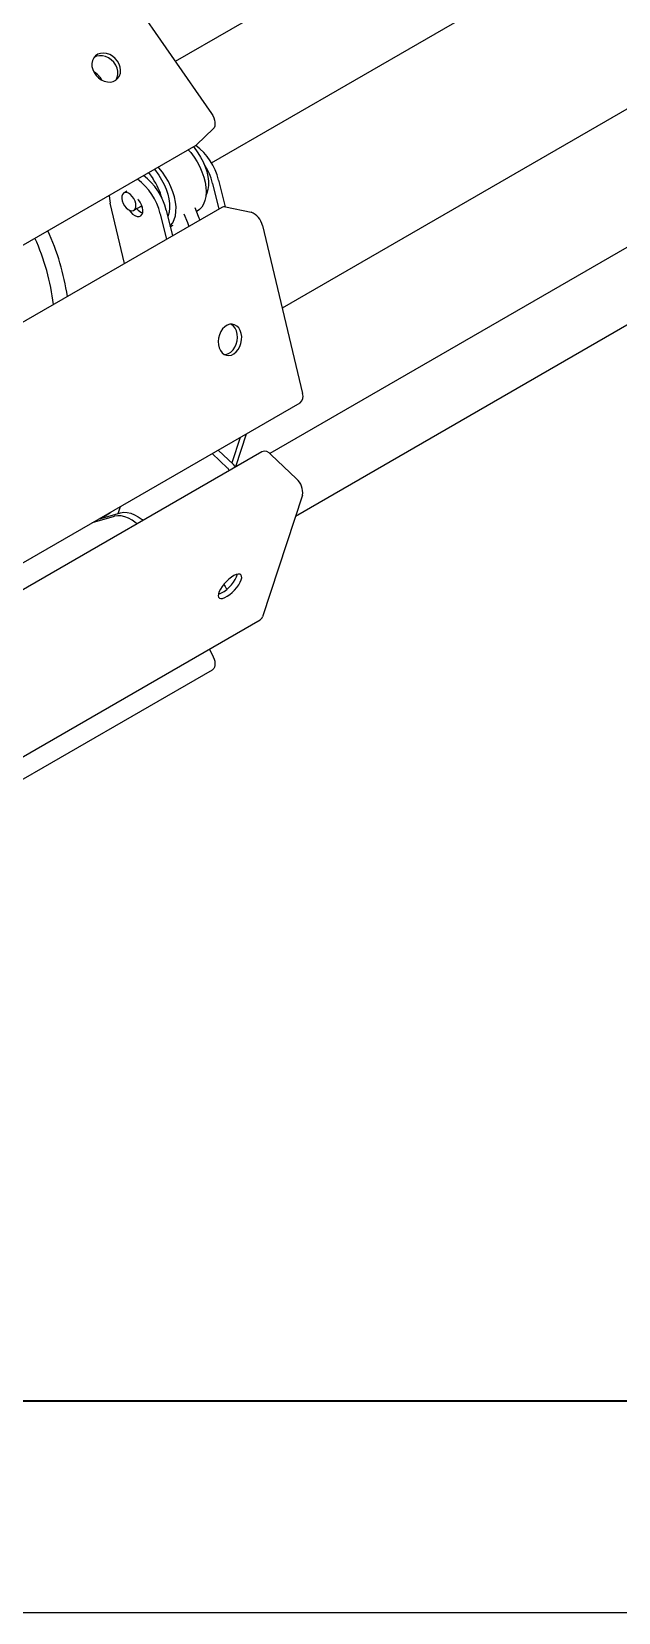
# Model space of a CAD drawing. Header units: millimetres. Extents: x 0 to 11880, y 0 to 8400.
# Drawn here: x 5318 to 5595, y 100 to 847 of the extents above; entities that cross this region are included whole.
import ezdxf

# ---------------------------------------------------------------- set-up
doc = ezdxf.new("R2010")
doc.units = ezdxf.units.MM
doc.header["$LTSCALE"] = 20
doc.layers.add('SQUADRATURA', color=7, linetype='Continuous')

msp = doc.modelspace()

# ---------------------------------------------------------------- linework, layer by layer
at = {"color": 7, "linetype": 'Continuous', "lineweight": 25}
for p, q in [((6056.22, 1219.78), (5385.5, 832.59)), ((5402.57, 784.71), (6081.21, 1176.48)), ((6127.65, 1050.14), (5430.05, 647.42)), ((6160.32, 1032.25), (5442.21, 617.7)), ((5966.04, 1022.16), (5435.87, 716.09)), ((5352.74, 879.89), (5402.52, 808.03)), ((5349.92, 825.06), (5350.61, 823.84)), ((5403.36, 800.68), (5395.72, 793.33)), ((5126.63, 637.92), (5395.33, 793.04)), ((5394.09, 792.32), (5396.07, 789.46)), ((5395.72, 793.33), (5395.33, 793.04)), ((5372.88, 780.07), (5374.86, 777.21)), ((5375.71, 781.71), (5377.69, 778.84)), ((5405.95, 776.56), (5408.97, 763.86)), ((5362.61, 771.29), (5361.2, 770.47)), ((5403.12, 774.93), (5406.01, 762.8)), ((5407.41, 763.61), (5138.71, 608.5)), ((5361.57, 737.15), (5354.79, 765.57)), ((5365.95, 762.24), (5369.73, 764.42)), ((5381.19, 762.28), (5384.09, 750.15)), ((5395.48, 761.68), (5395.85, 761.89)), ((5409.12, 763.83), (5421.25, 761.3)), ((5378.37, 760.65), (5381.26, 748.52)), ((5383.05, 754.51), (5384.42, 755.3)), ((5426.58, 755.05), (5445.5, 675.67)), ((5175.76, 516.2), (5444.46, 671.32)), ((5416.12, 654.95), (5412.16, 642.92)), ((5418.94, 656.58), (5413.86, 641.14)), ((5426.34, 648.2), (5157.64, 493.08)), ((5402.93, 647.34), (5410.16, 640.5)), ((5405.76, 648.97), (5412.99, 642.14)), ((5430.63, 646.92), (5442.75, 635.45)), ((5445.5, 627.71), (5426.58, 570.18)), ((5358.49, 619.03), (5359.57, 622.31)), ((5346.46, 614.74), (5356.82, 617.74)), ((5349.29, 616.37), (5359.65, 619.37)), ((5409.96, 583.34), (5409.77, 583.51)), ((5156.84, 413.69), (5425.54, 568.81)), ((5401.63, 555.01), (5403.36, 551.36)), ((5134.27, 390.06), (5402.97, 545.18))]:
    msp.add_line(p, q, dxfattribs=at)
at = {"color": 7, "linetype": 'Continuous', "lineweight": 25, "flags": 128}
for points in [[(5358.18, 832.73), (5357.15, 833.98), (5355.91, 835.02), (5354.54, 835.81), (5353.08, 836.32), (5351.62, 836.51), (5350.21, 836.39), (5348.93, 835.95), (5347.84, 835.22), (5346.98, 834.23), (5346.39, 833.02), (5346.11, 831.66), (5346.15, 830.2), (5346.5, 828.72), (5347.15, 827.29), (5348.07, 825.96), (5349.21, 824.81), (5350.52, 823.89), (5351.95, 823.24), (5353.42, 822.88), (5354.86, 822.85), (5356.21, 823.13), (5357.4, 823.72), (5358.39, 824.59), (5359.11, 825.69), (5359.55, 826.98), (5359.67, 828.4), (5359.48, 829.88), (5358.97, 831.34), (5358.18, 832.73)], [(5357.39, 823.71), (5357.51, 823.89), (5358.1, 825.09), (5358.38, 826.46), (5358.34, 827.91), (5357.99, 829.39), (5357.34, 830.83), (5356.42, 832.15), (5355.28, 833.3), (5353.97, 834.23), (5352.54, 834.88), (5351.07, 835.23), (5349.63, 835.27), (5348.28, 834.98), (5347.1, 834.41)], [(5402.52, 808.03), (5403.13, 807.02), (5403.62, 805.97), (5403.97, 804.89), (5404.17, 803.85), (5404.21, 802.87), (5404.08, 801.99), (5403.79, 801.25), (5403.36, 800.68)], [(5391.56, 790.86), (5392.75, 789.48), (5394.33, 787.38)], [(5394.33, 787.38), (5395.77, 785.13), (5397.02, 782.77), (5398.08, 780.35), (5398.91, 777.91), (5399.52, 775.5), (5399.88, 773.15), (5399.99, 770.91), (5399.84, 768.81), (5399.45, 766.91), (5398.82, 765.22), (5397.95, 763.78), (5396.87, 762.62), (5395.85, 761.89)], [(5396.07, 789.46), (5397.42, 787.34), (5398.59, 785.11), (5399.56, 782.82), (5400.32, 780.52), (5400.84, 778.25), (5401.11, 776.05), (5401.14, 773.97), (5400.92, 772.06), (5400.45, 770.34), (5399.88, 769.09)], [(5383, 754.7), (5383.29, 755), (5384.27, 756.3), (5385.02, 757.87), (5385.54, 759.67), (5385.81, 761.68), (5385.82, 763.85), (5385.59, 766.15), (5385.1, 768.54), (5384.38, 770.97), (5383.43, 773.4), (5382.27, 775.79), (5380.93, 778.1), (5379.42, 780.28), (5377.77, 782.3), (5377.41, 782.69)], [(5377.69, 778.84), (5379.04, 776.72), (5380.21, 774.49), (5381.18, 772.2), (5381.93, 769.9), (5382.45, 767.63), (5382.73, 765.43), (5382.76, 763.36), (5382.54, 761.44), (5382.07, 759.72), (5381.9, 759.31)], [(5354.22, 769.3), (5354.37, 767.81), (5354.79, 765.57)], [(5361.56, 764.42), (5362.36, 763.44), (5363.25, 762.68), (5364.16, 762.2), (5365.03, 762.02), (5365.79, 762.16), (5366.39, 762.62), (5366.78, 763.35), (5366.93, 764.3), (5366.83, 765.41), (5366.49, 766.59), (5365.93, 767.75), (5365.2, 768.8), (5364.35, 769.68), (5363.44, 770.31), (5362.54, 770.64), (5361.72, 770.66), (5361.03, 770.36), (5360.53, 769.76), (5360.26, 768.91), (5360.23, 767.87), (5360.45, 766.71), (5360.91, 765.53), (5361.56, 764.42)], [(5367.48, 759.32), (5368.4, 759.29), (5369.18, 759.6), (5369.75, 760.23), (5370.1, 761.13), (5370.18, 762.25), (5370, 763.51), (5369.57, 764.82), (5368.92, 766.09), (5368.08, 767.24), (5367.88, 767.47)], [(5369.16, 764.09), (5369.7, 764), (5369.87, 763.99)], [(5394.71, 763.55), (5396.35, 759.51), (5397.08, 757.65)], [(5389.55, 760.57), (5391.19, 756.53), (5391.92, 754.67)], [(5416.6, 704.13), (5416.13, 705.51), (5415.43, 706.69), (5414.54, 707.6), (5413.5, 708.21), (5412.35, 708.48), (5411.16, 708.41), (5409.97, 707.99), (5408.84, 707.25), (5407.83, 706.22), (5406.98, 704.95), (5406.34, 703.5), (5405.92, 701.93), (5405.75, 700.33), (5405.85, 698.76), (5406.2, 697.29), (5406.78, 696.01), (5407.58, 694.96), (5408.55, 694.19), (5409.65, 693.75), (5410.83, 693.65), (5412.03, 693.9), (5413.19, 694.48), (5414.27, 695.37), (5415.2, 696.53), (5415.96, 697.9), (5416.49, 699.41), (5416.78, 701.01), (5416.82, 702.61), (5416.6, 704.13)], [(5408.78, 694.07), (5409.41, 694.15), (5410.6, 694.57), (5411.72, 695.31), (5412.73, 696.34), (5413.58, 697.61), (5414.23, 699.06), (5414.65, 700.63), (5414.81, 702.23), (5414.72, 703.8), (5414.37, 705.27), (5413.78, 706.55), (5412.99, 707.6), (5412.01, 708.37), (5411.79, 708.49)], [(5413.94, 641.04), (5413.81, 641.21), (5412.99, 642.14)], [(5367.4, 614.17), (5366.96, 614.54), (5365.19, 615.82), (5363.41, 616.82), (5361.65, 617.53), (5359.94, 617.92), (5358.32, 617.99), (5356.82, 617.74)], [(5359.65, 619.37), (5361.15, 619.62), (5362.77, 619.55), (5364.48, 619.16), (5366.24, 618.46), (5368.02, 617.45), (5369.79, 616.17), (5370.23, 615.81)], [(5416.6, 587.72), (5416.82, 588.7), (5416.78, 589.49), (5416.49, 590.06), (5415.96, 590.38), (5415.2, 590.42), (5414.27, 590.2), (5413.19, 589.72), (5412.03, 589), (5410.83, 588.08), (5409.65, 587), (5408.55, 585.81), (5407.58, 584.56), (5406.78, 583.32), (5406.2, 582.14), (5405.85, 581.08), (5405.75, 580.19), (5405.92, 579.51), (5406.33, 579.06), (5406.98, 578.88), (5407.83, 578.97), (5408.84, 579.32), (5409.97, 579.93), (5411.16, 580.75), (5412.35, 581.76), (5413.5, 582.9), (5414.54, 584.13), (5415.43, 585.38), (5416.13, 586.59), (5416.6, 587.72)], [(5405.81, 580.88), (5406.3, 581.03), (5407.37, 581.51), (5408.54, 582.23), (5409.74, 583.15), (5410.91, 584.23), (5412.01, 585.42), (5412.98, 586.66), (5413.78, 587.91), (5414.37, 589.08), (5414.72, 590.14), (5414.76, 590.35)], [(5403.36, 551.36), (5403.79, 550.29), (5404.08, 549.22), (5404.2, 548.2), (5404.17, 547.26), (5403.97, 546.44), (5403.62, 545.77), (5403.13, 545.28), (5402.97, 545.18)]]:
    msp.add_lwpolyline(points, dxfattribs=at)
at = {"color": 7, "linetype": 'Continuous', "lineweight": 25}
for centre, radius, start, end in [((5343.42, 820.57), 7.91, 34.61568, 63.33315), ((5378, 769.89), 28.73, 13.42582, 53.32823), ((5374.16, 767.73), 29.84, 13.96536, 33.90321), ((5350.52, 754.05), 28.62, 13.34287, 53.39649), ((5353.25, 755.61), 28.73, 13.42672, 53.31264), ((5350.46, 760.16), 29.77, 14.86424, 34.94701), ((5369.45, 765.56), 6.54, 208.97927, 252.43869), ((5372.2, 766.89), 6.25, 218.32025, 250.13726), ((5408.54, 761.56), 2.35, 75.64701, 118.73876), ((5418.33, 753.41), 8.41, 11.20189, 69.68555), ((5221.13, 705.11), 107.54, 6.73542, 24.15354), ((5218.96, 704.14), 116.9, 8.5693, 24.50692), ((5441.99, 674.21), 3.8, 310.48083, 22.59707), ((5427.61, 644.61), 3.8, 37.40285, 109.51729), ((5408.45, 638.6), 2.56, 15.66276, 47.98675), ((5437.21, 629.12), 8.41, 350.31557, 48.79587), ((5326.93, 658.92), 48.26, 298.8397, 305.72909), ((5413.22, 587.1), 4.98, 196.52238, 226.06423), ((5424.32, 570.81), 2.35, 301.25742, 344.35826)]:
    msp.add_arc(centre, radius, start, end, dxfattribs=at)
at = {"layer": 'SQUADRATURA', "lineweight": 35}
msp.add_line((200, 200), (11680, 200), dxfattribs=at)
at = {"layer": 'SQUADRATURA', "linetype": 'Continuous', "lineweight": 25}
msp.add_line((100, 100), (11780, 100), dxfattribs=at)

doc.saveas('drawing.dxf')
